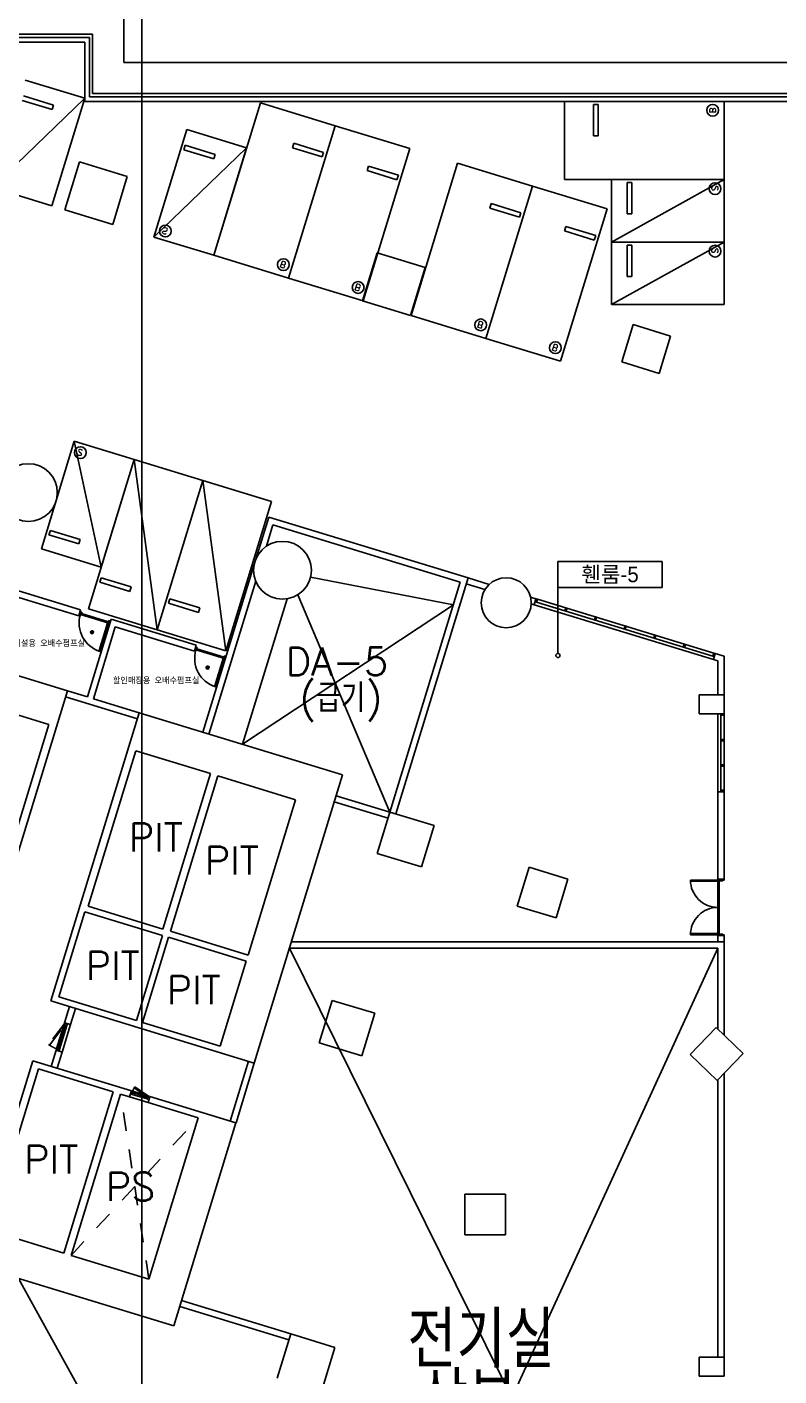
# Model space of a CAD drawing. Header units: millimetres. Extents: x -7614 to 421357, y 85218 to 341757.
# Drawn here: x 342819 to 366877, y 212827 to 256010 of the extents above; entities that cross this region are included whole.
import ezdxf
from ezdxf.enums import TextEntityAlignment as Align

# ---------------------------------------------------------------- set-up
doc = ezdxf.new("R2010")
doc.units = ezdxf.units.MM
doc.header["$LTSCALE"] = 600
doc.header["$MEASUREMENT"] = 0
doc.linetypes.add('HIDDEN', pattern=[2, 1, -1])
for name, color, linetype in [('e-plan', 9, 'CONTINUOUS'), ('e-room-box', 7, 'CONTINUOUS'), ('e-text', 6, 'CONTINUOUS')]:
    doc.layers.add(name, color=color, linetype=linetype)
doc.styles.add('kiahn', font='romans.shx', dxfattribs={"bigfont": 'cadhs.shx'})
doc.styles.add('돋움', font='Dotum.ttf')

msp = doc.modelspace()

# ---------------------------------------------------------------- hatches: boundary and pattern name
at = {"layer": 'e-plan'}
h = msp.add_hatch(color=256, dxfattribs=at)
h.dxf.hatch_style = 1
h.paths.add_polyline_path([(344850, 236625, -1), (344947, 236647, -1)])
h = msp.add_hatch(color=256, dxfattribs=at)
h.dxf.hatch_style = 1
h.paths.add_polyline_path([(348548, 235494, -1), (348645, 235517, -1)])

# ---------------------------------------------------------------- linework, layer by layer
for p, q in [((345920, 254877), (345920, 256777)), ((344920, 255777), (329920, 255777)), ((344820, 255677), (330020, 255677)), ((344820, 253777), (344820, 255677)), ((344920, 253877), (344920, 255777)), ((344670, 255527), (330170, 255527)), ((344670, 253627), (344670, 255527)), ((411870, 254877), (345920, 254877)), ((344670, 253727), (342758, 254312)), ((341705, 250869), (344670, 253727)), ((343620, 253369), (342663, 253661)), ((342707, 253805), (343664, 253512)), ((343618, 250285), (344670, 253727)), ((343664, 253512), (343620, 253369)), ((392420, 253627), (344670, 253627)), ((392420, 253777), (344820, 253777)), ((410870, 253877), (344920, 253877)), ((348794, 248703), (350285, 253580)), ((350285, 253580), (352675, 252849)), ((360020, 251127), (360020, 253627)), ((360020, 253627), (365120, 253627)), ((360945, 253527), (361095, 253527)), ((360945, 252527), (360945, 253527)), ((361095, 253527), (361095, 252527)), ((365120, 253627), (365120, 251127)), ((347933, 252730), (346881, 249287)), ((349846, 252145), (347933, 252730)), ((351184, 247972), (352675, 252849)), ((352675, 252849), (351184, 247972)), ((352675, 252849), (355066, 252118)), ((347839, 252079), (347883, 252223)), ((347883, 252223), (348839, 251930)), ((351309, 252142), (351353, 252286)), ((351353, 252286), (352309, 251994)), ((361095, 252527), (360945, 252527)), ((346881, 249287), (349846, 252145)), ((348795, 251787), (347839, 252079)), ((348794, 248703), (349846, 252145)), ((348839, 251930), (348795, 251787)), ((352266, 251850), (351309, 252142)), ((352309, 251994), (352266, 251850)), ((355066, 252118), (353575, 247241)), ((353700, 251412), (353744, 251555)), ((354656, 251119), (353700, 251412)), ((353744, 251555), (354700, 251263)), ((355105, 246773), (356596, 251650)), ((356596, 251650), (358987, 250919)), ((354700, 251263), (354656, 251119)), ((358987, 250919), (357496, 246042)), ((357496, 246042), (358987, 250919)), ((358987, 250919), (361378, 250189)), ((365120, 251127), (360020, 251127)), ((365120, 251127), (361520, 249127)), ((361520, 251127), (365120, 251127)), ((361520, 249127), (361520, 251127)), ((362170, 251027), (362020, 251027)), ((362020, 251027), (362020, 250027)), ((362170, 250027), (362170, 251027)), ((365120, 251127), (365120, 249127)), ((341705, 250869), (343618, 250285)), ((357621, 250213), (357665, 250356)), ((358577, 249921), (357621, 250213)), ((357665, 250356), (358621, 250064)), ((358621, 250064), (358577, 249921)), ((361378, 250189), (359887, 245311)), ((360012, 249482), (360055, 249625)), ((360055, 249625), (361012, 249333)), ((362020, 250027), (362170, 250027)), ((346881, 249287), (348794, 248703)), ((360968, 249190), (360012, 249482)), ((361012, 249333), (360968, 249190)), ((365120, 249127), (361520, 247127)), ((361520, 249127), (365120, 249127)), ((361520, 247127), (361520, 249127)), ((365120, 249127), (361520, 249127)), ((362170, 249027), (362020, 249027)), ((362020, 249027), (362020, 248027)), ((362170, 248027), (362170, 249027)), ((365120, 249127), (365120, 247127)), ((351184, 247972), (348794, 248703)), ((353575, 247241), (351184, 247972)), ((362020, 248027), (362170, 248027)), ((365120, 247127), (361520, 247127)), ((357496, 246042), (355105, 246773)), ((359887, 245311), (357496, 246042)), ((343280, 239304), (344332, 242747)), ((344332, 242747), (345193, 238719)), ((344332, 242747), (346245, 242162)), ((344783, 237381), (346245, 242162)), ((346245, 242162), (345193, 238719)), ((346245, 242162), (346983, 236708)), ((346245, 242162), (348445, 241490)), ((348445, 241490), (346983, 236708)), ((346983, 236708), (348445, 241490)), ((348445, 241490), (349182, 236036)), ((348445, 241490), (350644, 240817)), ((350644, 240817), (349182, 236036)), ((350152, 239008), (350554, 240322)), ((350554, 240322), (356929, 238373)), ((343566, 239896), (343522, 239753)), ((343522, 239753), (344478, 239461)), ((344522, 239604), (343566, 239896)), ((350478, 239388), (350687, 240072)), ((350687, 240072), (356679, 238240)), ((345193, 238719), (343280, 239304)), ((344478, 239461), (344522, 239604)), ((345149, 238236), (345193, 238379)), ((345193, 238379), (346149, 238087)), ((348449, 233436), (350079, 238767)), ((351891, 238402), (356459, 237518)), ((344536, 237352), (341813, 238184)), ((346106, 237944), (345149, 238236)), ((346149, 238087), (346106, 237944)), ((348640, 233378), (350136, 238269)), ((356679, 238240), (354428, 230876)), ((356929, 238373), (354619, 230818)), ((356871, 238182), (357469, 237999)), ((356929, 238373), (357605, 238166)), ((344477, 237160), (341946, 237934)), ((347349, 237563), (347393, 237707)), ((348305, 237271), (347349, 237563)), ((347393, 237707), (348349, 237415)), ((349716, 233049), (351140, 237706)), ((356459, 237518), (349716, 233049)), ((354428, 230876), (351484, 237836)), ((358930, 237761), (359102, 237708)), ((358950, 237546), (359043, 237517)), ((359043, 237517), (359102, 237708)), ((364781, 235763), (359043, 237517)), ((359111, 237706), (359082, 237610)), ((359082, 237610), (359121, 237598)), ((359150, 237694), (359111, 237706)), ((359121, 237598), (359150, 237694)), ((364763, 235873), (359121, 237598)), ((364792, 235969), (359150, 237694)), ((344536, 237352), (344477, 237160)), ((344527, 237290), (344504, 237213)), ((344504, 237213), (344528, 237206)), ((344570, 237277), (344527, 237290)), ((344528, 237206), (344540, 237244)), ((345436, 236928, 0), (344528, 237206, 0)), ((344540, 237244), (344559, 237238)), ((344559, 237238), (344570, 237277)), ((345429, 236972), (344559, 237238)), ((346983, 236708), (344783, 237381)), ((348349, 237415), (348305, 237271)), ((360029, 237320), (360058, 237416)), ((360067, 237309), (360029, 237320)), ((360058, 237416), (360096, 237404)), ((360096, 237404), (360067, 237309)), ((360976, 237031), (361005, 237127)), ((361005, 237127), (361043, 237115)), ((361043, 237115), (361014, 237019)), ((337610, 236750), (344113, 234762)), ((345511, 237053), (344751, 234567)), ((345644, 236804), (344942, 234508)), ((345392, 236921), (345126, 236051)), ((345159, 236020), (345436, 236928)), ((345398, 236940), (345392, 236921)), ((345436, 236928), (345398, 236940)), ((345441, 237011), (345429, 236972)), ((345429, 236972), (345448, 236967)), ((345448, 236967), (345436, 236928)), ((345436, 236928), (345460, 236921)), ((345484, 236998), (345441, 237011)), ((345460, 236921), (345484, 236998)), ((348234, 236221), (345511, 237053)), ((348175, 236030), (345644, 236804)), ((349182, 236036), (346983, 236708)), ((361014, 237019), (360976, 237031)), ((361922, 236742), (361952, 236837)), ((361961, 236730), (361922, 236742)), ((361952, 236837), (361990, 236825)), ((361990, 236825), (361961, 236730)), ((348234, 236221), (348175, 236030)), ((362869, 236452), (362898, 236548)), ((362907, 236440), (362869, 236452)), ((362898, 236548), (362937, 236536)), ((362937, 236536), (362907, 236440)), ((363816, 236163), (363845, 236258)), ((363845, 236258), (363883, 236247)), ((363883, 236247), (363854, 236151)), ((345126, 236051), (345120, 236032)), ((345120, 236032), (345159, 236020)), ((348225, 236159), (348202, 236083)), ((348202, 236083), (348226, 236076)), ((348268, 236146), (348225, 236159)), ((348226, 236076), (348237, 236114)), ((349134, 235798, 0), (348226, 236076, 0)), ((348237, 236114), (348256, 236108)), ((348256, 236108), (348268, 236146)), ((349127, 235842), (348256, 236108)), ((349090, 235790), (348824, 234920)), ((348856, 234889), (349134, 235798)), ((349096, 235809), (349090, 235790)), ((349134, 235798), (349096, 235809)), ((349138, 235880), (349127, 235842)), ((349127, 235842), (349146, 235836)), ((349146, 235836), (349134, 235798)), ((349134, 235798), (349158, 235790)), ((349181, 235867), (349138, 235880)), ((349158, 235790), (349181, 235867)), ((363854, 236151), (363816, 236163)), ((364763, 235873), (364792, 235969)), ((364801, 235862), (364763, 235873)), ((364781, 235763), (364840, 235954)), ((364792, 235969), (364830, 235957)), ((364830, 235957), (364801, 235862)), ((364840, 235954), (365120, 235868)), ((365120, 234627), (365120, 235868)), ((364781, 235763), (364920, 235720)), ((364920, 234627), (364920, 235720)), ((348824, 234920), (348818, 234901)), ((341858, 227384), (344113, 234762)), ((346352, 233868), (344055, 234571)), ((344751, 234567), (344113, 234762)), ((346411, 234060), (344942, 234508)), ((348818, 234901), (348856, 234889)), ((341133, 234418), (343523, 233687)), ((343587, 224832), (346408, 234060)), ((346408, 234060), (352911, 232072)), ((342003, 228715), (343523, 233687)), ((364920, 231527), (364920, 234027)), ((365120, 234017), (365020, 234017)), ((365020, 234017), (365020, 233977)), ((365020, 231577), (365020, 233977)), ((365020, 233977), (365120, 233977)), ((365120, 233977), (365120, 234017)), ((365120, 231577), (365120, 233977)), ((365020, 233163), (365020, 233203)), ((365020, 233203), (365120, 233203)), ((365120, 233203), (365120, 233163)), ((344776, 227867), (346297, 232840)), ((346297, 232840), (348687, 232109)), ((365120, 233163), (365020, 233163)), ((365020, 232350), (365020, 232390)), ((365020, 232390), (365120, 232390)), ((365120, 232350), (365020, 232350)), ((365120, 232390), (365120, 232350)), ((347167, 227136), (348687, 232109)), ((347406, 227063), (348927, 232036)), ((348927, 232036), (351413, 231275)), ((350090, 222844), (352911, 232072)), ((364920, 228727), (364920, 231527)), ((364920, 231527), (365120, 231527)), ((365020, 231537), (365020, 231577)), ((365020, 231577), (365120, 231577)), ((365120, 231537), (365020, 231537)), ((365120, 231577), (365120, 231537)), ((365120, 228727), (365120, 231527)), ((349893, 226303), (351413, 231275)), ((352648, 231211), (354370, 230685)), ((352707, 231403), (354428, 230876)), ((364045, 228702), (364920, 228702)), ((364045, 228662), (364045, 228702)), ((364920, 228662), (364045, 228662)), ((364920, 228727), (365120, 228727)), ((364920, 228702), (364920, 228727)), ((364920, 228727), (365120, 228727)), ((364920, 228702), (364920, 226952)), ((364920, 228702), (364920, 228662)), ((364960, 228702), (364920, 228702)), ((364960, 228682), (364960, 228702)), ((364960, 226972), (364960, 228682)), ((365080, 228682), (364960, 228682)), ((365120, 228702), (365080, 228702)), ((365080, 228702), (365080, 228682)), ((365120, 228727), (365120, 228702)), ((343837, 224965), (344670, 227690)), ((344670, 227690), (347156, 226930)), ((344776, 227867), (347167, 227136)), ((346323, 224205), (347156, 226930)), ((346514, 224146), (347348, 226872)), ((347348, 226872), (349834, 226111)), ((347406, 227063), (349893, 226303)), ((351277, 226727), (365120, 226727)), ((364920, 226992), (364045, 226992)), ((364045, 226992), (364045, 226952)), ((364045, 226952), (364920, 226952)), ((364920, 226952), (364920, 226992)), ((364960, 226952), (364920, 226952)), ((364920, 226952), (364920, 226927)), ((364920, 226727), (364920, 226927)), ((364920, 226927), (365120, 226927)), ((364920, 226927), (365120, 226927)), ((364920, 226927), (365120, 226927)), ((365080, 226972), (364960, 226972)), ((364960, 226972), (364960, 226952)), ((365080, 226952), (365080, 226972)), ((365120, 226952), (365080, 226952)), ((365120, 226927), (365120, 226952)), ((365120, 226727), (365120, 226927)), ((365120, 223747), (365120, 226727)), ((351216, 226527), (364920, 198826)), ((351216, 226527), (364920, 226527)), ((364920, 226527), (352239, 198827)), ((364920, 226527), (364920, 223940)), ((349001, 223386), (349834, 226111)), ((343587, 224832), (350090, 222844)), ((343837, 224965), (346323, 224205)), ((344018, 224135), (344176, 224652)), ((344209, 224077), (344367, 224593)), ((344005, 224092), (344015, 224126)), ((344015, 224126), (344111, 224097)), ((344018, 224135), (344209, 224077)), ((346514, 224146), (349001, 223386)), ((344005, 224092), (343762, 223299)), ((344048, 224063), (343815, 223298)), ((344096, 224049), (343862, 223284)), ((344209, 224077), (343940, 223197)), ((344053, 224078), (344005, 224092)), ((344048, 224063), (344053, 224078)), ((344096, 224049), (344048, 224063)), ((344101, 224063), (344096, 224049)), ((344111, 224097), (344101, 224063)), ((344209, 224077), (344209, 224077)), ((344271, 224058), (344271, 224058)), ((343762, 223299), (343752, 223265)), ((343752, 223265), (343848, 223236)), ((343810, 223284), (343762, 223299)), ((343815, 223298), (343810, 223284)), ((343862, 223284), (343815, 223298)), ((343848, 223236), (343858, 223269)), ((343858, 223269), (343862, 223284)), ((341014, 216416), (343002, 222919)), ((343002, 222919), (346158, 221954)), ((343591, 222739), (343749, 223256)), ((343749, 223256), (343940, 223197)), ((343783, 222681), (343940, 223197)), ((349901, 222902), (349316, 220989)), ((350092, 222843), (349508, 220930)), ((341604, 217491), (343183, 222655)), ((343183, 222655), (345574, 221924)), ((365120, 213427), (365120, 222524)), ((364920, 213427), (364920, 222316)), ((343995, 216760), (345574, 221924)), ((344234, 216687), (345813, 221851)), ((345813, 221851), (346100, 221763)), ((346100, 221763), (346158, 221954)), ((346100, 221763), (346158, 221954)), ((346693, 221582), (346100, 221763)), ((346168, 221952), (346138, 221856)), ((346138, 221856), (346172, 221846)), ((346201, 221941), (346168, 221952)), ((346172, 221846), (346186, 221841)), ((346186, 221841), (346201, 221889)), ((346664, 221695), (346186, 221841)), ((346187, 221894), (346201, 221941)), ((346201, 221889), (346187, 221894)), ((346708, 221786), (346201, 221941)), ((346679, 221743), (346201, 221889)), ((346664, 221695), (346679, 221743)), ((346679, 221691), (346664, 221695)), ((346679, 221743), (346693, 221739)), ((346712, 221681), (346679, 221691)), ((346693, 221739), (346708, 221786)), ((346693, 221582), (346751, 221773)), ((346693, 221582), (346751, 221773)), ((346693, 221582), (348299, 221091)), ((346708, 221786), (346741, 221776)), ((346741, 221776), (346712, 221681)), ((346751, 221773), (349505, 220931)), ((346720, 215927), (348299, 221091)), ((347517, 214428), (349505, 220931)), ((341604, 217491), (343995, 216760)), ((341014, 216416), (347517, 214428)), ((344234, 216687), (346720, 215927)), ((352039, 198827), (342544, 215949)), ((347766, 215241), (351256, 214174)), ((347707, 215050), (351198, 213983))]:
    msp.add_line(p, q, dxfattribs=at)
at = {"layer": 'e-plan', "ltscale": 0.5}
for p, q in [((344031, 250159), (344499, 251689)), ((344499, 251689), (346029, 251221)), ((346029, 251221), (345561, 249691)), ((345561, 249691), (344031, 250159)), ((354024, 248777), (353556, 247247)), ((355554, 248309), (354024, 248777)), ((355086, 246779), (355554, 248309)), ((353556, 247247), (355086, 246779)), ((362211, 246483), (361846, 245287)), ((363406, 246117), (362211, 246483)), ((363041, 244922), (363406, 246117)), ((361846, 245287), (363041, 244922)), ((364320, 234627), (365120, 234627)), ((364320, 234027), (364320, 234627)), ((365120, 234627), (365120, 234027)), ((365120, 234027), (364320, 234027)), ((354025, 229557), (354428, 230876)), ((354428, 230876), (355843, 230444)), ((355843, 230444), (355440, 229124)), ((355440, 229124), (354025, 229557)), ((358882, 229112), (358502, 227869)), ((360125, 228732), (358882, 229112)), ((359745, 227489), (360125, 228732)), ((358502, 227869), (359745, 227489)), ((352586, 224852), (352171, 223494)), ((353944, 224437), (352586, 224852)), ((353529, 223079), (353944, 224437)), ((364869, 223986), (364036, 223123)), ((365733, 223152), (364869, 223986)), ((352171, 223494), (353529, 223079)), ((364036, 223123), (364899, 222289)), ((364899, 222289), (365733, 223152)), ((358130, 218647), (356830, 218647)), ((356830, 218647), (356830, 217347)), ((358130, 217347), (358130, 218647)), ((356830, 217347), (358130, 217347)), ((351256, 214174), (350823, 212759)), ((352671, 213741), (351256, 214174)), ((352239, 212326), (352671, 213741)), ((365120, 213427), (364320, 213427)), ((364320, 213427), (364320, 212827)), ((365120, 212827), (365120, 213427)), ((364320, 212827), (365120, 212827))]:
    msp.add_line(p, q, dxfattribs=at)
at = {"layer": 'e-plan', "linetype": 'HIDDEN'}
for p, q in [((344005, 224092), (343507, 223440)), ((343540, 223417), (344037, 224068)), ((344037, 224068), (344005, 224092)), ((343507, 223440), (343540, 223417)), ((346273, 222080), (346250, 222048)), ((346250, 222048), (346683, 221755)), ((346708, 221786), (346273, 222080)), ((346720, 215927), (345813, 221851)), ((346683, 221755), (346708, 221786)), ((344234, 216687), (348299, 221091))]:
    msp.add_line(p, q, dxfattribs=at)
at = {"layer": 'e-plan'}
for centre in [(364755, 253345), (351022, 248403), (353413, 247672), (357334, 246474), (359724, 245743)]:
    msp.add_circle(centre, 189, dxfattribs=at)
at = {"layer": 'e-plan', "lineweight": -3}
for centre in [(364832, 250835), (347244, 249477), (364832, 248835), (344527, 242386)]:
    msp.add_circle(centre, 189, dxfattribs=at)
at = {"layer": 'e-plan', "ltscale": 0.5}
for centre, radius in [((342863, 241105), 925), ((350992, 238619), 925), ((358151, 237581), 800)]:
    msp.add_circle(centre, radius, dxfattribs=at)
at = {"layer": 'e-plan'}
for centre, radius, start, end in [((345436, 236928), 950, 163, 253), ((344899, 236636, 0), 50, 13, 193), ((344899, 236636, 0), 50, 193, 13), ((349134, 235798), 950, 163, 253), ((348597, 235505, 0), 50, 13, 193), ((348597, 235505, 0), 50, 193, 13), ((364920, 228702), 875, 180, 270.0001), ((364920, 226952), 875, 89.9999, 180)]:
    msp.add_arc(centre, radius, start, end, dxfattribs=at)
at = {"layer": 'e-plan', "linetype": 'HIDDEN'}
for centre, radius, start, end in [((344587, 225116), 1996, 238.3415, 245.5948), ((346612, 221816), 430, 147.3641, 163)]:
    msp.add_arc(centre, radius, start, end, dxfattribs=at)
at = {"layer": 'e-room-box'}
for p, q in [((346492, 197720), (346492, 264432)), ((359804, 235958), (359804, 238904)), ((363138, 238904), (359804, 238904)), ((363138, 238071), (363138, 238904)), ((359804, 238420), (359804, 237587)), ((363138, 238071), (359804, 238071)), ((359804, 238071), (363138, 238071))]:
    msp.add_line(p, q, dxfattribs=at)
for start, end in [(90, 270), (270, 90)]:
    msp.add_arc((359804, 235891), 67.5, start, end, dxfattribs=at)

# ---------------------------------------------------------------- texts
at = {"layer": 'e-plan', "style": 'kiahn', "text_generation_flag": 4}
for rotation, p in [(90, (364654, 253246)), (343.0016, (350957, 248529)), (343.0016, (353348, 247798)), (343.0016, (357268, 246600)), (343.0016, (359659, 245869))]:
    msp.add_text('B', height=200, rotation=rotation, dxfattribs=at).set_placement(p)
at = {"layer": 'e-plan', "lineweight": -3, "style": 'kiahn'}
for rotation, p in [(270, (364731, 250934)), (270, (364731, 248934)), (343.0016, (344403, 242318))]:
    msp.add_text('S', height=200, rotation=rotation, dxfattribs=at).set_placement(p)
at = {"layer": 'e-plan', "lineweight": -3, "style": 'kiahn', "text_generation_flag": 4}
msp.add_text('S', height=200, rotation=343.0016, dxfattribs=at).set_placement((347179, 249603))
at = {"layer": 'e-plan', "style": 'kiahn'}
for s, p in [('판매시설용 오배수펌프실', (341910, 236270)), ('할인매장용 오배수펌프실', (345568, 235078))]:
    msp.add_text(s, height=200, dxfattribs=at).set_placement(p, align=Align.MIDDLE_LEFT)
for s, p in [('DA-5', (354373, 235250)), ('(급기)', (354185, 234082)), ('PS', (346921, 218438))]:
    msp.add_text(s, height=900, dxfattribs=at).set_placement(p, align=Align.RIGHT)
for p in [(346941, 230070), (349372, 229330), (345560, 225961), (348152, 225185), (343595, 219760)]:
    msp.add_text('PIT', height=900, dxfattribs=at).set_placement(p, align=Align.MIDDLE)
msp.add_text('전기실', height=1800, dxfattribs=at).set_placement((357348, 213087), align=Align.CENTER)
msp.add_text('상부', height=1800, dxfattribs=at).set_placement((355359, 211159))
at = {"layer": 'e-text', "style": '돋움'}
msp.add_text('휀룸-5', height=500, dxfattribs=at).set_placement((361471, 238487), align=Align.MIDDLE_CENTER)

doc.saveas('drawing.dxf')
